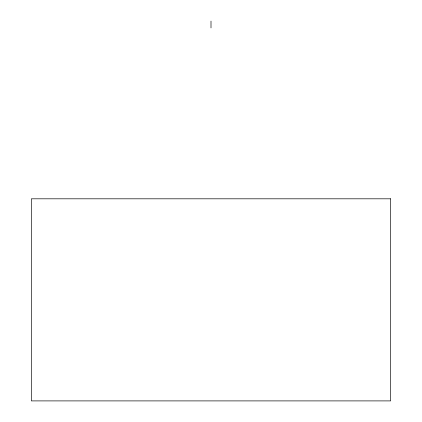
<?xml version="1.0" encoding="UTF-8"?>
<svg xmlns="http://www.w3.org/2000/svg" width="422" height="422" viewBox="0 0 422 422"><rect width="100%" height="100%" fill="white"/><g stroke="black" fill="none" stroke-linecap="round" stroke-linejoin="round"><path stroke-width="0.63" d="M211 21.1L211 27.899M390.635 198.809L31.365 198.809L31.365 400.9L390.635 400.9L390.635 198.809"/></g></svg>
